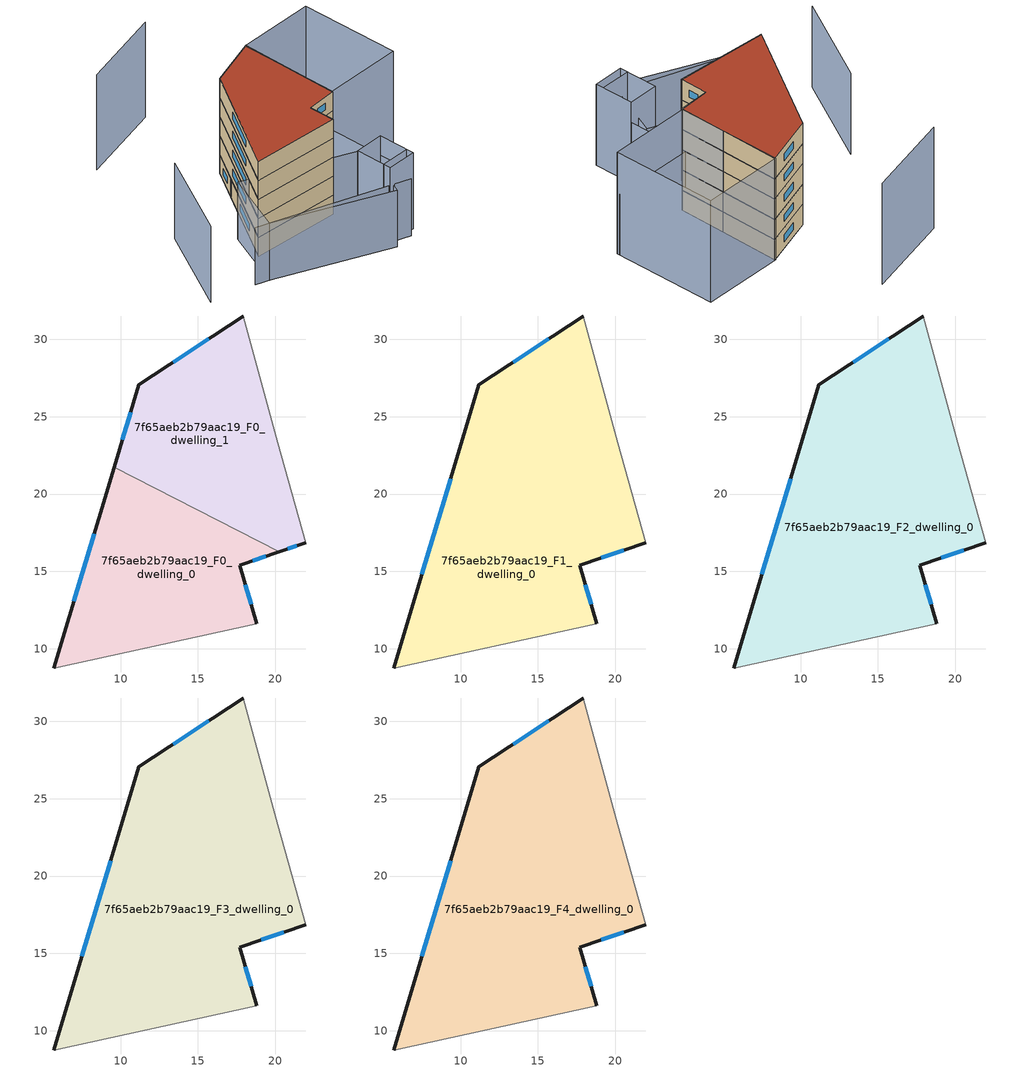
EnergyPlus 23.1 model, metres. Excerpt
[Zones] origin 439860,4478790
7f65aeb2b79aac19_F0_dwelling_0
 floor ground (EU_floor_Construction): 18.81,11.63 17.69,15.39 20.24,16.26 9.58,21.75 5.68,8.76 z0
 wall outside (EU_wall_Construction): 5.68,8.76 9.58,21.75 / 20.24,16.26 17.69,15.39 18.81,11.63 z0:3
 wall adiabatic (EU_wall_Construction): 18.81,11.63 5.68,8.76 z0:3
 wall to 7f65aeb2b79aac19_F0_dwelling_1 (EU_wall_Construction): 9.58,21.75 20.24,16.26 z0:3
 window (EU_Window_Construction): 6.97,13.06 8.29,17.44 / 19.4,15.97 18.53,15.68 / 18.06,14.14 18.44,12.88 z0.99:2.01
7f65aeb2b79aac19_F0_dwelling_1
 floor ground (EU_floor_Construction): 21.97,16.86 20.17,23.31 17.93,31.51 11.18,27.05 9.58,21.75 20.24,16.26 z0
 wall outside (EU_wall_Construction): 21.97,16.86 20.24,16.26 / 9.58,21.75 11.18,27.05 17.93,31.51 z0:3
 wall adiabatic (EU_wall_Construction): 17.93,31.51 20.17,23.31 21.97,16.86 z0:3
 window (EU_Window_Construction): 21.4,16.66 20.82,16.46 / 10.11,23.51 10.65,25.3 / 13.41,28.53 15.69,30.03 z0.99:2.01
7f65aeb2b79aac19_F1_dwelling_0
 floor to 7f65aeb2b79aac19_F0_dwelling_0 (EU_floor_Construction): 18.81,11.63 17.69,15.39 20.24,16.26 9.58,21.75 5.68,8.76 z3
 floor to 7f65aeb2b79aac19_F0_dwelling_1 (EU_floor_Construction): 21.97,16.86 20.17,23.31 17.93,31.51 11.18,27.05 9.58,21.75 20.24,16.26 z3
 wall outside (EU_wall_Construction): 21.97,16.86 17.69,15.39 18.81,11.63 / 5.68,8.76 11.18,27.05 17.93,31.51 z3:6
 wall adiabatic (EU_wall_Construction): 18.81,11.63 5.68,8.76 / 17.93,31.51 20.17,23.31 21.97,16.86 z3:6
 window (EU_Window_Construction): 20.55,16.37 19.11,15.88 / 18.06,14.14 18.44,12.88 / 7.5,14.82 9.35,20.99 / 13.41,28.53 15.69,30.03 z3.99:5.01
7f65aeb2b79aac19_F2_dwelling_0
 floor to 7f65aeb2b79aac19_F1_dwelling_0 (EU_floor_Construction): 18.81,11.63 17.69,15.39 21.97,16.86 20.17,23.31 17.93,31.51 11.18,27.05 5.68,8.76 z6
 wall outside (EU_wall_Construction): 21.97,16.86 17.69,15.39 18.81,11.63 / 5.68,8.76 11.18,27.05 17.93,31.51 z6:9
 wall adiabatic (EU_wall_Construction): 18.81,11.63 5.68,8.76 / 17.93,31.51 20.17,23.31 21.97,16.86 z6:9
 window (EU_Window_Construction): 20.55,16.37 19.11,15.88 / 18.06,14.14 18.44,12.88 / 7.5,14.82 9.35,20.99 / 13.41,28.53 15.69,30.03 z6.99:8.01
7f65aeb2b79aac19_F3_dwelling_0
 floor to 7f65aeb2b79aac19_F2_dwelling_0 (EU_floor_Construction): 18.81,11.63 17.69,15.39 21.97,16.86 20.17,23.31 17.93,31.51 11.18,27.05 5.68,8.76 z9
 wall outside (EU_wall_Construction): 21.97,16.86 17.69,15.39 18.81,11.63 / 5.68,8.76 11.18,27.05 17.93,31.51 z9:12
 wall adiabatic (EU_wall_Construction): 18.81,11.63 5.68,8.76 / 17.93,31.51 20.17,23.31 21.97,16.86 z9:12
 window (EU_Window_Construction): 20.55,16.37 19.11,15.88 / 18.06,14.14 18.44,12.88 / 7.5,14.82 9.35,20.99 / 13.41,28.53 15.69,30.03 z9.99:11.01
7f65aeb2b79aac19_F4_dwelling_0
 floor to 7f65aeb2b79aac19_F3_dwelling_0 (EU_floor_Construction): 18.81,11.63 17.69,15.39 21.97,16.86 20.17,23.31 17.93,31.51 11.18,27.05 5.68,8.76 z12
 wall outside (EU_wall_Construction): 21.97,16.86 17.69,15.39 18.81,11.63 / 5.68,8.76 11.18,27.05 17.93,31.51 z12:15
 wall adiabatic (EU_wall_Construction): 18.81,11.63 5.68,8.76 / 17.93,31.51 20.17,23.31 21.97,16.86 z12:15
 window (EU_Window_Construction): 20.55,16.37 19.11,15.88 / 18.06,14.14 18.44,12.88 / 7.5,14.82 9.35,20.99 / 13.41,28.53 15.69,30.03 z12.99:14.01
 roof outside (EU_roof_Construction): 17.93,31.51 20.17,23.31 21.97,16.86 17.69,15.39 18.81,11.63 5.68,8.76 11.18,27.05 z15
shading: 21.32,3.39 25.45,4.56 / -1.4,17.81 -4.82,3.52 / 21.64,2.27 20.01,7.65 / 20.01,7.65 24.22,8.92 / 24.22,8.92 25.84,3.55 / 25.84,3.55 21.64,2.27 z0:12; 25.45,4.56 21.75,17.43 / 21.75,17.43 33.19,20.73 / 2.05,3.75 24.83,2.32 / 21.97,1.18 4.11,3.62 / 4.11,3.62 5.46,13.46 / 5.46,13.46 23.31,11.01 / 23.31,11.01 21.97,1.18 z0:9; 9.58,42.62 -1.8,36.06 / 29.05,34.78 33.3,20.34 / 33.3,20.34 22.02,17.02 / 22.02,17.02 17.77,31.46 / 17.77,31.46 29.05,34.78 z0:15
[Building]
EU S2 Campaign: North Axis=0; Terrain=City; Solar Distribution=FullExterior
[Site:Location]
Madrid: Latitude=40.5; Longitude=-3.5; Time Zone=1; Elevation=609
[SizingPeriod:WeatherFileDays]
AnnualSizingPeriod: Begin Month=1; Begin Day of Month=1; End Month=12; End Day of Month=31; Day of Week for Start Day=Monday; Use Weather File Daylight Saving Period=No; Use Weather File Rain and Snow Indicators=No
[MATERIAL]
EU_InternalMass_Material: Roughness=MediumRough; Thickness=0.1; Conductivity=1; Density=1800; Specific Heat=900; Thermal Absorptance=0.9; Solar Absorptance=0.7; Visible Absorptance=0.7
[MATERIAL:NOMASS] Roughness=MediumRough; Thermal Absorptance=0.9; Solar Absorptance=0.7; Visible Absorptance=0.7
Name | Thermal Resistance
EU_wall_NoMass | 0.609216
EU_roof_NoMass | 0.513268
EU_floor_NoMass | 0.568163
[WINDOWMATERIAL:SIMPLEGLAZINGSYSTEM]
EU_Window_SimpleGlazing: UFactor=5.50606; Solar Heat Gain Coefficient=0.85; Visible Transmittance=0.85
[CONSTRUCTION]
EU_wall_Construction: EU_wall_NoMass
EU_roof_Construction: EU_roof_NoMass
EU_floor_Construction: EU_floor_NoMass
EU_InternalMass_Construction: EU_InternalMass_Material
EU_Window_Construction: EU_Window_SimpleGlazing
[ZONE] Type=1; Multiplier=1; Ceiling Height=autocalculate; Floor Area=autocalculate; Part of Total Floor Area=Yes
Name | Volume
7f65aeb2b79aac19_F0_dwelling_0 | 308.999
7f65aeb2b79aac19_F1_dwelling_0 | 617.974
7f65aeb2b79aac19_F2_dwelling_0; 7f65aeb2b79aac19_F3_dwelling_0; 7f65aeb2b79aac19_F4_dwelling_0 | 617.979
7f65aeb2b79aac19_F0_dwelling_1 | 308.976
[INTERNALMASS] Construction=EU_InternalMass_Construction
Name | Zone or ZoneList | Surface Area
7f65aeb2b79aac19_F0_dwelling_0_EU_InternalMass | 7f65aeb2b79aac19_F0_dwelling_0 | 102.997
7f65aeb2b79aac19_F0_dwelling_1_EU_InternalMass | 7f65aeb2b79aac19_F0_dwelling_1 | 102.99
7f65aeb2b79aac19_F1_dwelling_0_EU_InternalMass | 7f65aeb2b79aac19_F1_dwelling_0 | 205.993
7f65aeb2b79aac19_F2_dwelling_0_EU_InternalMass | 7f65aeb2b79aac19_F2_dwelling_0 | 205.993
7f65aeb2b79aac19_F3_dwelling_0_EU_InternalMass | 7f65aeb2b79aac19_F3_dwelling_0 | 205.993
7f65aeb2b79aac19_F4_dwelling_0_EU_InternalMass | 7f65aeb2b79aac19_F4_dwelling_0 | 205.993
[OTHEREQUIPMENT] Fuel Type=Electricity; Design Level Calculation Method=Watts/Area; Power per Zone Floor Area=1; Fraction Latent=0; Fraction Radiant=0; Fraction Lost=0; Carbon Dioxide Generation Rate=0; EndUse Subcategory=EU_Step8_InternalGains
Name | Zone or ZoneList or Space or SpaceList | Schedule
EU_Step8_InternalGain_7f65aeb2b79aac19_F0_dwelling_0_f000 | 7f65aeb2b79aac19_F0_dwelling_0 | EU_Step8_GainSchedule_7f65aeb2b79aac19_F0_dwelling_0_f000
EU_Step8_InternalGain_7f65aeb2b79aac19_F0_dwelling_1_f000 | 7f65aeb2b79aac19_F0_dwelling_1 | EU_Step8_GainSchedule_7f65aeb2b79aac19_F0_dwelling_1_f000
EU_Step8_InternalGain_7f65aeb2b79aac19_F1_dwelling_0_f000 | 7f65aeb2b79aac19_F1_dwelling_0 | EU_Step8_GainSchedule_7f65aeb2b79aac19_F1_dwelling_0_f000
EU_Step8_InternalGain_7f65aeb2b79aac19_F2_dwelling_0_f000 | 7f65aeb2b79aac19_F2_dwelling_0 | EU_Step8_GainSchedule_7f65aeb2b79aac19_F2_dwelling_0_f000
EU_Step8_InternalGain_7f65aeb2b79aac19_F3_dwelling_0_f000 | 7f65aeb2b79aac19_F3_dwelling_0 | EU_Step8_GainSchedule_7f65aeb2b79aac19_F3_dwelling_0_f000
EU_Step8_InternalGain_7f65aeb2b79aac19_F4_dwelling_0_f000 | 7f65aeb2b79aac19_F4_dwelling_0 | EU_Step8_GainSchedule_7f65aeb2b79aac19_F4_dwelling_0_f000
[ZONEVENTILATION:DESIGNFLOWRATE] Schedule=EU_AlwaysOn; Design Flow Rate Calculation Method=AirChanges/Hour; Air Changes per Hour=0.752966; Ventilation Type=Natural; Fan Pressure Rise=0; Fan Total Efficiency=1; Constant Term Coefficient=1; Temperature Term Coefficient=0; Velocity Term Coefficient=0; Velocity Squared Term Coefficient=0; Minimum Indoor Temperature=-100; Maximum Indoor Temperature=100; Delta Temperature=-100; Minimum Outdoor Temperature=-100; Maximum Outdoor Temperature=100; Maximum Wind Speed=40
Name | Zone or ZoneList or Space or SpaceList
EU_ConstantAir_7f65aeb2b79aac19_F0_dwelling_0 | 7f65aeb2b79aac19_F0_dwelling_0
EU_ConstantAir_7f65aeb2b79aac19_F0_dwelling_1 | 7f65aeb2b79aac19_F0_dwelling_1
EU_ConstantAir_7f65aeb2b79aac19_F1_dwelling_0 | 7f65aeb2b79aac19_F1_dwelling_0
EU_ConstantAir_7f65aeb2b79aac19_F2_dwelling_0 | 7f65aeb2b79aac19_F2_dwelling_0
EU_ConstantAir_7f65aeb2b79aac19_F3_dwelling_0 | 7f65aeb2b79aac19_F3_dwelling_0
EU_ConstantAir_7f65aeb2b79aac19_F4_dwelling_0 | 7f65aeb2b79aac19_F4_dwelling_0
[HVACTEMPLATE:THERMOSTAT] Constant Heating Setpoint=20; Constant Cooling Setpoint=50
EU_HeatOnly_7f65aeb2b79aac19_F0_dwelling_0; EU_HeatOnly_7f65aeb2b79aac19_F0_dwelling_1; EU_HeatOnly_7f65aeb2b79aac19_F1_dwelling_0; EU_HeatOnly_7f65aeb2b79aac19_F2_dwelling_0; EU_HeatOnly_7f65aeb2b79aac19_F3_dwelling_0; EU_HeatOnly_7f65aeb2b79aac19_F4_dwelling_0
[HVACTEMPLATE:ZONE:IDEALLOADSAIRSYSTEM] System Availability Schedule=EU_AlwaysOn; Maximum Heating Supply Air Temperature=50; Minimum Cooling Supply Air Temperature=13; Maximum Heating Supply Air Humidity Ratio=0.0156; Minimum Cooling Supply Air Humidity Ratio=0.0077; Heating Limit=NoLimit; Cooling Limit=NoLimit; Heating Availability Schedule=EU_AlwaysOn; Cooling Availability Schedule=EU_CoolingOff; Dehumidification Control Type=ConstantSensibleHeatRatio; Cooling Sensible Heat Ratio=0.7; Dehumidification Setpoint=60; Humidification Control Type=None; Humidification Setpoint=30; Outdoor Air Method=None; Outdoor Air Flow Rate per Person=0.00944; Outdoor Air Flow Rate per Zone Floor Area=0; Outdoor Air Flow Rate per Zone=0; Demand Controlled Ventilation Type=None; Outdoor Air Economizer Type=NoEconomizer; Heat Recovery Type=None; Sensible Heat Recovery Effectiveness=0.7; Latent Heat Recovery Effectiveness=0.65
Name | Template Thermostat
7f65aeb2b79aac19_F0_dwelling_0 | EU_HeatOnly_7f65aeb2b79aac19_F0_dwelling_0
7f65aeb2b79aac19_F0_dwelling_1 | EU_HeatOnly_7f65aeb2b79aac19_F0_dwelling_1
7f65aeb2b79aac19_F1_dwelling_0 | EU_HeatOnly_7f65aeb2b79aac19_F1_dwelling_0
7f65aeb2b79aac19_F2_dwelling_0 | EU_HeatOnly_7f65aeb2b79aac19_F2_dwelling_0
7f65aeb2b79aac19_F3_dwelling_0 | EU_HeatOnly_7f65aeb2b79aac19_F3_dwelling_0
7f65aeb2b79aac19_F4_dwelling_0 | EU_HeatOnly_7f65aeb2b79aac19_F4_dwelling_0
[SIZING:ZONE] Zone Cooling Design Supply Air Temperature Input Method=SupplyAirTemperature; Zone Cooling Design Supply Air Temperature=13; Zone Heating Design Supply Air Temperature Input Method=SupplyAirTemperature; Zone Heating Design Supply Air Temperature=50; Zone Cooling Design Supply Air Humidity Ratio=0.008; Zone Heating Design Supply Air Humidity Ratio=0.008; Cooling Design Air Flow Method=DesignDay; Cooling Design Air Flow Rate=0; Cooling Minimum Air Flow per Zone Floor Area=0.000762; Cooling Minimum Air Flow=0; Cooling Minimum Air Flow Fraction=0.2; Heating Design Air Flow Method=DesignDay; Heating Design Air Flow Rate=0; Heating Maximum Air Flow per Zone Floor Area=0.002032; Heating Maximum Air Flow=0.141576; Heating Maximum Air Flow Fraction=0.3; Account for Dedicated Outdoor Air System=No; Dedicated Outdoor Air System Control Strategy=NeutralSupplyAir; Dedicated Outdoor Air Low Setpoint Temperature for Design=autosize; Dedicated Outdoor Air High Setpoint Temperature for Design=autosize; Zone Load Sizing Method=Sensible Load Only No Latent Load; Zone Latent Cooling Design Supply Air Humidity Ratio Input Method=HumidityRatioDifference; Zone Cooling Design Supply Air Humidity Ratio Difference=0.005; Zone Latent Heating Design Supply Air Humidity Ratio Input Method=HumidityRatioDifference; Zone Humidification Design Supply Air Humidity Ratio Difference=0.005
7f65aeb2b79aac19_F0_dwelling_0; 7f65aeb2b79aac19_F0_dwelling_1; 7f65aeb2b79aac19_F1_dwelling_0; 7f65aeb2b79aac19_F2_dwelling_0; 7f65aeb2b79aac19_F3_dwelling_0; 7f65aeb2b79aac19_F4_dwelling_0
[SCHEDULE:CONSTANT]
Name | Hourly Value
EU_AlwaysOn | 1
EU_CoolingOff | 0
[SCHEDULE:FILE] Column Number=1; Rows to Skip at Top=0; Number of Hours of Data=8760; Column Separator=Comma; Interpolate to Timestep=No; Minutes per Item=60; Adjust Schedule for Daylight Savings=Yes
Name | File
EU_Step8_GainSchedule_7f65aeb2b79aac19_F0_dwelling_0_f000 | ../../schedules/7f65aeb2b79aac19/7f65aeb2b79aac19_F0_dwelling_0_f000_gain.csv
EU_Step8_GainSchedule_7f65aeb2b79aac19_F0_dwelling_1_f000 | ../../schedules/7f65aeb2b79aac19/7f65aeb2b79aac19_F0_dwelling_1_f000_gain.csv
EU_Step8_GainSchedule_7f65aeb2b79aac19_F1_dwelling_0_f000 | ../../schedules/7f65aeb2b79aac19/7f65aeb2b79aac19_F1_dwelling_0_f000_gain.csv
EU_Step8_GainSchedule_7f65aeb2b79aac19_F2_dwelling_0_f000 | ../../schedules/7f65aeb2b79aac19/7f65aeb2b79aac19_F2_dwelling_0_f000_gain.csv
EU_Step8_GainSchedule_7f65aeb2b79aac19_F3_dwelling_0_f000 | ../../schedules/7f65aeb2b79aac19/7f65aeb2b79aac19_F3_dwelling_0_f000_gain.csv
EU_Step8_GainSchedule_7f65aeb2b79aac19_F4_dwelling_0_f000 | ../../schedules/7f65aeb2b79aac19/7f65aeb2b79aac19_F4_dwelling_0_f000_gain.csv
